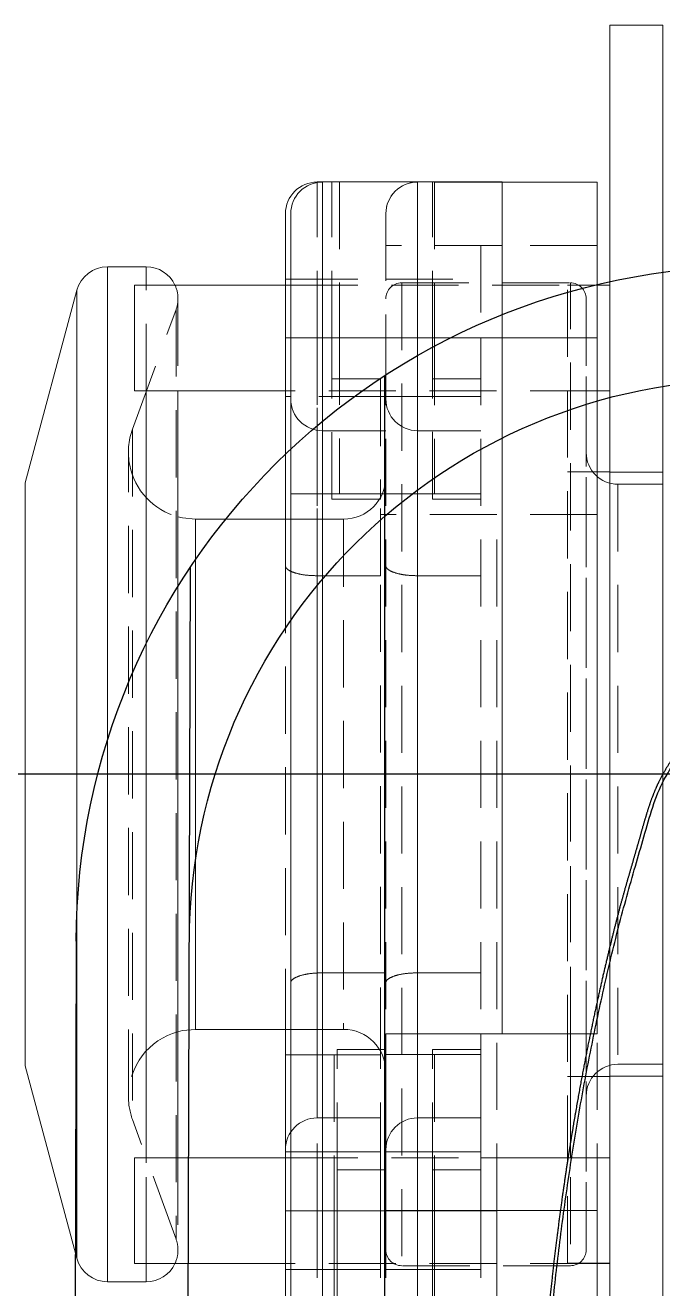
# Model space of a CAD drawing. Header units: millimetres. Extents: x 8981 to 59433, y 5244 to 14154.
# Drawn here: x 10540.7 to 10601.1, y 11639.2 to 11758.7 of the extents above; entities that cross this region are included whole.
import ezdxf

# ---------------------------------------------------------------- set-up
doc = ezdxf.new("R2010")
doc.units = ezdxf.units.MM
for name, pattern in [('CENTERX2', [101.6, 63.5, -12.7, 12.7, -12.7]), ('DASHED', [19.05, 12.7, -6.35]), ('HIDDEN', [9.525, 6.35, -3.175])]:
    doc.linetypes.add(name, pattern=pattern)
doc.layers.add('1实线层', color=7, linetype='Continuous', lineweight=30)
for name, color, linetype in [('2虚线层', 6, 'DASHED'), ('3中心线层', 1, 'CENTERX2'), ('6细线层', 4, 'Continuous')]:
    doc.layers.add(name, color=color, linetype=linetype)

# ---------------------------------------------------------------- blocks, each defined once
blk = doc.blocks.new('BD-10-630')
at = {"color": 7, "linetype": 'Continuous', "lineweight": 15}
for p, q in [((-45.78, 68.44), (-27.57, 73.32)), ((27.57, 73.32), (45.78, 68.44)), ((-48, 61.87), (-48, 65.54)), ((48, 65.54), (48, 61.87)), ((-46.27, 48.2), (-46.27, 63)), ((-41.27, 63), (-46.27, 63)), ((-36.27, 63), (-41.27, 63)), ((-36.27, 63), (-36.27, 48.2)), ((36.27, 48.2), (36.27, 63)), ((41.27, 63), (36.27, 63)), ((46.27, 63), (41.27, 63)), ((46.27, 63), (46.27, 48.2)), ((36.27, 58.87), (-36.27, 58.87)), ((-24.13, 48.2), (-24.13, 57.21)), ((24.13, 57.21), (24.13, 48.2)), ((-53.03, 48.7), (-46.27, 48.7)), ((-41.28, 48.2), (-53.03, 48.2)), ((-41.28, 48.2), (-41.28, 45.2)), ((41.28, 48.2), (-41.28, 48.2)), ((-36.27, 48.7), (-26.53, 48.7)), ((-26.53, 48.2), (-26.53, 48.7)), ((-24.13, 48.7), (-26.53, 48.7)), ((36.27, 48.7), (24.13, 48.7)), ((41.28, 48.2), (41.28, 45.2)), ((53.02, 48.2), (41.28, 48.2)), ((53.02, 48.7), (46.27, 48.7)), ((56.03, 45.7), (56.03, 45.2)), ((-41.28, 45.2), (41.28, 45.2)), ((-41.28, 43.8), (-41.28, 45.2)), ((41.28, 28.2), (41.28, 45.2)), ((41.28, 45.2), (56.03, 45.2)), ((56.03, 28.2), (56.03, 45.2)), ((-41.28, 44.1), (-56.03, 44.1)), ((-56.03, 43.8), (-41.28, 43.8)), ((-41.28, 43.8), (-37.4, 43.8)), ((-37.4, 39.2), (-37.4, 43.8)), ((-41.28, 28.7), (-41.28, 39.7)), ((-41.28, 39.7), (-37.4, 39.7)), ((-37.4, 39.2), (-41.28, 39.2)), ((-37.4, 39.2), (-24.56, 39.2)), ((-24.56, 28.2), (-24.56, 39.2)), ((41.27, 36.2), (56.02, 36.2)), ((56.03, 36.2), (56.03, 34.8)), ((-56.03, 34.8), (-41.28, 34.8)), ((-41.28, 34.8), (-37.4, 34.8)), ((-37.4, 30.2), (-37.4, 34.8)), ((-37.4, 34.6), (-56.02, 34.6)), ((-41.27, 19.2), (-41.27, 30.2)), ((-41.27, 30.2), (-37.4, 30.2)), ((-37.4, 30.2), (-24.56, 30.2)), ((-36.27, 30.2), (-36.27, 18)), ((-24.56, 19.2), (-24.56, 30.2)), ((-56.03, 28.7), (-41.28, 28.7)), ((-24.56, 28.2), (41.28, 28.2)), ((41.28, 28.2), (56.03, 28.2)), ((56.02, 19.2), (56.02, 28.2)), ((-56.02, 19.2), (-41.27, 19.2)), ((-46.27, 18), (-46.27, 19.2)), ((-24.56, 19.2), (41.27, 19.2)), ((36.27, 18), (36.27, 19.2)), ((41.27, 19.2), (56.02, 19.2)), ((46.27, 19.2), (46.27, 18))]:
    blk.add_line(p, q, dxfattribs=at)
at = {"color": 8, "linetype": 'Continuous', "lineweight": 15}
for p, q in [((-27.57, 73.32), (27.57, 73.32)), ((-45.78, 68.44), (45.78, 68.44)), ((-48, 65.54), (48, 65.54)), ((-48, 61.87), (-46.27, 61.87)), ((-36.27, 61.87), (36.27, 61.87)), ((46.27, 61.87), (48, 61.87)), ((-24.13, 57.21), (24.13, 57.21)), ((55.98, 45.7), (56.03, 45.7)), ((-56.03, 45.2), (-41.28, 45.2)), ((-56.03, 36.2), (-41.28, 36.2)), ((-41.28, 36.2), (-24.56, 36.2)), ((41.27, 19.2), (41.27, 28.2)), ((-36.27, 21.74), (-24.56, 21.74))]:
    blk.add_line(p, q, dxfattribs=at)
at = {"color": 7, "linetype": 'HIDDEN', "lineweight": 0}
for p, q in [((0, 73.32), (-27.57, 73.32)), ((0, 68.44), (-45.78, 68.44)), ((0, 65.54), (-48, 65.54)), ((-30.48, 63.56), (30.48, 63.56)), ((-43.97, 59.05), (-32.65, 63.18)), ((32.64, 63.18), (-32.64, 63.18)), ((32.65, 63.18), (43.97, 59.05)), ((0, 61.87), (-48, 61.87)), ((-46.27, 61.87), (-36.27, 61.87)), ((36.27, 61.87), (46.27, 61.87)), ((-36.27, 58.87), (-45, 58.87)), ((43.96, 59.05), (-43.96, 59.05)), ((45, 58.87), (36.27, 58.87)), ((0, 57.21), (-24.13, 57.21)), ((-46.83, 48.2), (-46.83, 48.7)), ((-46.83, 43.8), (-46.83, 48.2)), ((-46.27, 48.7), (-41.28, 48.7)), ((-46.27, 19.2), (-46.27, 48.2)), ((-41.28, 44.1), (-41.28, 48.7)), ((-41.28, 48.7), (-36.27, 48.7)), ((-41.28, 48.7), (-41.28, 45.7)), ((-41.28, 48.2), (-41.28, 45.2)), ((-36.27, 48.2), (-36.27, 30.2)), ((-35.72, 48.7), (-35.72, 48.2)), ((-35.72, 48.2), (-35.72, 43.8)), ((-26.53, 44.1), (-26.53, 48.2)), ((19.71, 48.7), (-24.13, 48.7)), ((-24.13, 43.2), (-24.13, 48.2)), ((24.13, 48.7), (19.71, 48.7)), ((24.13, 48.2), (24.13, 43.2)), ((35.72, 48.2), (35.72, 48.7)), ((35.72, 39.2), (35.72, 48.2)), ((41.28, 48.7), (36.27, 48.7)), ((36.27, 19.2), (36.27, 48.2)), ((41.28, 48.7), (41.28, 45.7)), ((41.28, 48.7), (41.28, 45.7)), ((46.27, 48.7), (41.28, 48.7)), ((41.28, 43.6), (41.28, 48.2)), ((46.27, 48.2), (46.27, 19.2)), ((46.83, 48.7), (46.83, 48.2)), ((46.83, 48.2), (46.83, 39.2)), ((-41.28, 45.7), (-56.03, 45.7)), ((41.28, 45.7), (-41.28, 45.7)), ((-41.28, 39.7), (-41.28, 45.7)), ((18.78, 45.7), (-32.5, 45.7)), ((-32.5, 39.7), (-32.5, 45.7)), ((18.78, 39.7), (18.78, 45.7)), ((18.78, 45.7), (41.28, 45.7)), ((41.28, 44.3), (41.28, 45.7)), ((41.28, 45.7), (55.98, 45.7)), ((-41.28, 45.2), (-56.03, 45.2)), ((-41.28, 43.8), (-41.28, 45.2)), ((-18.78, 45.2), (-41.28, 45.2)), ((-18.78, 45.2), (32.5, 45.2)), ((-18.78, 39.2), (-18.78, 45.2)), ((26.02, 44.3), (26.02, 39.7)), ((26.02, 44.3), (41.28, 44.3)), ((26.53, 39.2), (26.53, 45.2)), ((32.5, 45.2), (32.5, 39.2)), ((37.4, 39.7), (37.4, 44.3)), ((41.28, 44.3), (56.03, 44.3)), ((-46.83, 39.7), (-46.83, 44.1)), ((-26.53, 44.1), (-41.28, 44.1)), ((-37.4, 43.8), (-26.03, 43.8)), ((-35.72, 44.1), (-35.72, 39.7)), ((-26.53, 39.7), (-26.53, 44.1)), ((-26.03, 43.8), (-26.03, 39.2)), ((24.09, 43.2), (-24.09, 43.2)), ((41.28, 43.6), (26.53, 43.6)), ((56.03, 43.6), (41.28, 43.6)), ((-41.28, 39.7), (-50.02, 39.7)), ((-37.4, 39.7), (-26.53, 39.7)), ((-26.53, 39.7), (18.78, 39.7)), ((18.78, 39.7), (26.02, 39.7)), ((24.56, 28.7), (24.56, 39.7)), ((37.4, 39.7), (26.02, 39.7)), ((-41.28, 39.2), (-53.03, 39.2)), ((-46.83, 34.8), (-46.83, 39.2)), ((-46.83, 34.6), (-46.83, 39.2)), ((-41.28, 39.2), (-41.28, 39.2)), ((-41.28, 39.2), (-41.28, 36.2)), ((-41.28, 39.2), (-41.28, 36.2)), ((-41.27, 34.6), (-41.27, 39.2)), ((-41.27, 39.2), (-41.27, 36.2)), ((-35.72, 39.2), (-35.72, 34.8)), ((-35.72, 39.2), (-35.72, 34.6)), ((-26.52, 34.6), (-26.52, 39.2)), ((41.27, 39.2), (-24.56, 39.2)), ((35.72, 30.2), (35.72, 39.2)), ((35.72, 34.8), (35.72, 39.2)), ((41.27, 39.2), (41.27, 36.2)), ((53.02, 39.2), (41.27, 39.2)), ((41.27, 34.6), (41.27, 39.2)), ((41.28, 28.2), (41.28, 39.2)), ((41.28, 39.2), (41.28, 36.2)), ((41.28, 39.2), (41.28, 36.2)), ((46.83, 39.2), (46.83, 30.2)), ((46.83, 39.2), (46.83, 34.8)), ((50.02, 28.2), (50.02, 39.2)), ((53.03, 39.2), (53.02, 39.2)), ((-46.48, 21.74), (-46.48, 37.7)), ((46.48, 37.7), (-46.47, 37.7)), ((46.48, 37.7), (46.48, 21.74)), ((-41.28, 36.2), (-56.03, 36.2)), ((-41.27, 36.2), (-56.02, 36.2)), ((-41.28, 34.8), (-41.28, 36.2)), ((-18.78, 36.2), (-41.28, 36.2)), ((41.28, 36.2), (-41.27, 36.2)), ((-41.27, 30.2), (-41.27, 36.2)), ((18.78, 36.2), (-32.5, 36.2)), ((-32.5, 30.2), (-32.5, 36.2)), ((-24.56, 36.2), (41.27, 36.2)), ((-18.78, 36.2), (32.49, 36.2)), ((-18.78, 30.2), (-18.78, 36.2)), ((18.78, 30.2), (18.78, 36.2)), ((18.78, 36.2), (41.28, 36.2)), ((26.52, 30.2), (26.52, 36.2)), ((32.5, 36.2), (32.5, 30.2)), ((41.27, 28.2), (41.27, 36.2)), ((41.28, 34.8), (41.28, 36.2)), ((41.28, 36.2), (56.03, 36.2)), ((56.02, 28.2), (56.02, 36.2)), ((-41.28, 34.8), (-41.28, 34.8)), ((-37.4, 34.8), (-26.03, 34.8)), ((-26.03, 34.8), (-26.03, 30.2)), ((26.03, 34.8), (26.03, 30.2)), ((26.03, 34.8), (41.28, 34.8)), ((37.4, 30.2), (37.4, 34.8)), ((41.28, 34.8), (56.03, 34.8)), ((-46.83, 30.2), (-46.83, 34.6)), ((-26.52, 34.6), (-37.4, 34.6)), ((-35.72, 34.6), (-35.72, 30.2)), ((-26.52, 30.2), (-26.52, 34.6)), ((41.27, 34.6), (26.52, 34.6)), ((56.02, 34.6), (41.27, 34.6)), ((-41.27, 30.2), (-50.02, 30.2)), ((41.27, 30.2), (-24.56, 30.2)), ((24.56, 19.2), (24.56, 30.2)), ((41.27, 19.2), (41.27, 30.2)), ((50.02, 30.2), (41.27, 30.2)), ((50.02, 19.2), (50.02, 30.2)), ((-41.28, 28.7), (24.56, 28.7)), ((0, 21.74), (-46.47, 21.74)), ((-46.25, 22), (46.25, 22)), ((-46.25, 18), (-46.25, 22)), ((-28.6, 18), (-28.6, 22)), ((-24.56, 21.74), (46.48, 21.74)), ((28.6, 22), (28.6, 18)), ((46.25, 22), (46.25, 18)), ((44.98, 20.24), (-44.98, 20.24)), ((-44.93, 20.24), (44.93, 20.24)), ((-41.27, 19.2), (-24.56, 19.2)), ((-28.57, 13), (-28.57, 18)), ((28.58, 18), (28.58, 13)), ((-27.43, 13), (-27.43, 17.24)), ((27.43, 17.24), (-27.42, 17.24)), ((27.43, 17.24), (27.43, 13))]:
    blk.add_line(p, q, dxfattribs=at)
at = {"color": 7, "linetype": 'Continuous', "lineweight": 15, "flags": 128}
for points in [[(-24.13, 57.21), (-24.25, 58.45), (-24.35, 58.87)], [(24.35, 58.87), (24.25, 58.45), (24.13, 57.21)]]:
    blk.add_lwpolyline(points, dxfattribs=at)
at = {"color": 7, "linetype": 'Continuous', "lineweight": 15}
blk.add_lwpolyline([(-70.85, 18), (-70.85, 13), (70.85, 13), (70.85, 18)], close=True, dxfattribs=at)
for centre, start, end in [((-45, 65.54), 105, 180), ((45, 65.54), 0, 75), ((-45, 61.87), 180, 244.8742), ((45, 61.87), 295.1258, 0), ((53.02, 45.7), 0, 90), ((53.02, 45.2), 0, 90)]:
    blk.add_arc(centre, 3, start, end, dxfattribs=at)
at = {"color": 7, "linetype": 'HIDDEN', "lineweight": 0}
for centre, radius, start, end in [((-30.48, 57.21), 6.35, 90, 110), ((-30.48, 57.21), 6.35, 15.2029, 90), ((30.48, 57.21), 6.35, 101.25, 164.7971), ((30.48, 57.21), 6.35, 70, 101.25), ((-45, 61.87), 3, 244.8742, 270), ((-45, 61.87), 3, 270, 290), ((45, 61.87), 3, 250, 270), ((45, 61.87), 3, 270, 295.1258), ((-35.5, 45.7), 3, 0, 90), ((35.5, 45.2), 3, 90, 180), ((-28.13, 43.2), 4, 270, 0), ((28.13, 43.2), 4, 180, 270), ((-44.98, 37.7), 1.5, 90, 180), ((-35.5, 36.2), 3, 0, 90), ((35.5, 36.2), 3, 90, 180), ((44.98, 37.7), 1.5, 0, 90), ((53.02, 36.2), 3, 0, 90), ((53.03, 36.2), 3, 0, 90), ((-44.98, 21.74), 1.5, 180, 270), ((44.98, 21.74), 1.5, 270, 0), ((-44.98, 21.74), 1.5, 270, 272), ((-30.43, 17.24), 3, 0, 90), ((30.43, 17.24), 3, 90, 180), ((44.98, 21.74), 1.5, 268, 270)]:
    blk.add_arc(centre, radius, start, end, dxfattribs=at)
for points, knots in [([(-18.78, 45.2), (-18.79, 45.53), (-18.81, 46.18), (-18.96, 47.05), (-19.19, 47.73), (-19.45, 48.12), (-19.63, 48.2), (-19.71, 48.2), (-19.71, 48.2)], [0, 0, 0, 0, 0.202517, 0.404883, 0.611479, 0.827263, 0.996939, 1, 1, 1, 1]), ([(18.78, 45.7), (18.79, 46.03), (18.81, 46.68), (18.96, 47.55), (19.19, 48.23), (19.45, 48.62), (19.63, 48.7), (19.71, 48.7), (19.71, 48.7)], [0, 0, 0, 0, 0.202517, 0.404883, 0.611479, 0.827263, 0.996939, 1, 1, 1, 1]), ([(26.53, 48.2), (26.53, 48.13), (26.53, 48), (26.53, 47.25), (26.53, 46.52), (26.53, 45.84), (26.53, 45.4), (26.53, 45.2)], [0, 0, 0, 0, 0.378805, 0.626571, 0.786329, 0.90329, 1, 1, 1, 1]), ([(-18.78, 36.2), (-18.79, 36.53), (-18.81, 37.18), (-18.96, 38.05), (-19.19, 38.73), (-19.45, 39.12), (-19.63, 39.2), (-19.71, 39.2), (-19.71, 39.2)], [0, 0, 0, 0, 0.202517, 0.404883, 0.611479, 0.827263, 0.996939, 1, 1, 1, 1]), ([(18.78, 36.2), (18.79, 36.53), (18.81, 37.18), (18.96, 38.05), (19.19, 38.73), (19.45, 39.12), (19.63, 39.2), (19.71, 39.2), (19.71, 39.2)], [0, 0, 0, 0, 0.202517, 0.404883, 0.611479, 0.827263, 0.996939, 1, 1, 1, 1]), ([(26.52, 39.2), (26.52, 39.13), (26.52, 39), (26.52, 38.25), (26.52, 37.52), (26.52, 36.84), (26.52, 36.4), (26.52, 36.2)], [0, 0, 0, 0, 0.378805, 0.626571, 0.786329, 0.90329, 1, 1, 1, 1])]:
    blk.add_open_spline(points, degree=3, knots=knots, dxfattribs=at)
at = {"layer": '3中心线层', "ltscale": 2}
blk.add_line((0, -20.34), (0, 288.72), dxfattribs=at)
blk = doc.blocks.new('G$CE91B29D6')
at = {"layer": '6细线层'}
for p, q in [((169.69, -251.52), (169.69, 249.22)), ((188.11, 231.01), (188.67, 48.25)), ((198.89, 195.71), (199.49, 0.24))]:
    blk.add_line(p, q, dxfattribs=at)
for centre, radius, start, end in [((134.79, 195.44), 64.1, 0.2348, 90.0635), ((134.82, 195.51), 53.36, 0.1759, 90.0879)]:
    blk.add_arc(centre, radius, start, end, dxfattribs=at)
for points in [[(142.55, 69.59), (144.75, 75.44), (146.86, 81.7), (148.72, 87.98), (150.34, 94.27), (151.7, 100.56), (152.82, 106.85), (153.7, 113.14), (154.36, 119.43), (154.8, 125.72), (155.04, 132.01), (155.08, 138.31), (154.95, 144.61), (154.65, 150.89), (154.19, 157.16), (153.58, 163.39), (152.82, 169.59), (151.92, 175.74), (150.88, 181.83), (149.69, 187.85), (148.37, 193.77), (146.89, 199.57), (146.08, 202.44), (145.27, 205.23), (144.44, 208.05), (143.4, 210.7), (140.11, 215.4)], [(140.37, 215.75), (140.42, 215.7), (140.49, 215.61), (140.56, 215.53), (140.62, 215.44), (140.69, 215.36), (140.76, 215.27), (140.83, 215.19), (140.89, 215.11), (140.95, 215.03), (141.02, 214.95), (141.08, 214.87), (141.14, 214.79), (141.2, 214.71), (141.26, 214.63), (141.32, 214.56), (141.38, 214.48), (141.43, 214.41), (141.49, 214.33), (141.54, 214.26), (141.6, 214.19), (141.65, 214.12), (141.71, 214.05), (141.76, 213.98), (141.81, 213.91), (141.86, 213.84), (141.91, 213.77), (141.96, 213.7), (142.01, 213.63), (142.06, 213.56), (142.11, 213.49), (142.16, 213.43), (142.2, 213.36), (142.25, 213.29), (142.3, 213.23), (142.34, 213.16), (142.39, 213.1), (142.43, 213.03), (142.47, 212.97), (142.52, 212.9), (142.56, 212.84), (142.64, 212.72), (142.72, 212.59), (142.8, 212.47), (142.88, 212.35), (142.95, 212.24), (143.02, 212.12), (143.09, 212.01), (143.14, 211.92), (143.2, 211.82), (143.26, 211.72), (143.32, 211.61), (143.38, 211.51), (143.44, 211.39), (143.5, 211.28), (143.57, 211.16), (143.63, 211.03), (143.7, 210.9), (143.77, 210.77), (143.8, 210.7), (143.83, 210.63), (143.87, 210.56), (143.9, 210.48), (143.94, 210.41), (143.97, 210.34), (144, 210.26), (144.04, 210.18), (144.07, 210.1), (144.11, 210.02), (144.14, 209.93), (144.18, 209.85), (144.21, 209.76), (144.25, 209.67), (144.29, 209.58), (144.32, 209.48), (144.36, 209.39), (144.4, 209.29), (144.44, 209.19), (144.47, 209.09), (144.51, 208.99), (144.55, 208.88), (144.58, 208.78), (144.62, 208.67), (144.65, 208.57), (144.69, 208.46), (144.73, 208.36), (144.76, 208.25), (144.8, 208.14), (144.83, 208.03), (144.86, 207.92), (144.9, 207.81), (144.93, 207.7), (144.97, 207.59), (145, 207.48), (145.03, 207.37), (145.07, 207.25), (145.1, 207.14), (145.13, 207.03), (145.17, 206.91), (145.2, 206.8), (145.23, 206.68), (145.27, 206.57), (145.3, 206.45), (145.33, 206.33), (145.37, 206.21), (145.4, 206.1), (145.43, 205.98), (145.47, 205.86), (145.5, 205.74), (145.53, 205.62), (145.57, 205.5), (145.6, 205.38), (145.64, 205.26), (145.67, 205.14), (145.71, 205.01), (145.74, 204.89), (145.78, 204.77), (145.81, 204.65), (145.85, 204.52), (145.88, 204.4), (145.92, 204.27), (145.95, 204.15), (145.99, 204.02), (146.03, 203.9), (146.06, 203.77), (146.1, 203.64), (146.14, 203.52), (146.18, 203.39), (146.21, 203.26), (146.25, 203.13), (146.29, 203), (146.32, 202.88), (146.36, 202.75), (146.4, 202.62), (146.44, 202.49), (146.48, 202.36), (146.51, 202.22), (146.55, 202.09), (146.59, 201.96), (146.63, 201.83), (146.67, 201.69), (146.71, 201.56), (146.74, 201.43), (146.78, 201.29), (146.82, 201.16), (146.86, 201.02), (146.9, 200.89), (146.94, 200.75), (146.98, 200.61), (147.02, 200.47), (147.05, 200.33), (147.09, 200.2), (147.13, 200.06), (147.17, 199.91), (147.21, 199.77), (147.25, 199.63), (147.29, 199.49), (147.33, 199.35), (147.37, 199.2), (147.41, 199.06), (147.45, 198.91), (147.48, 198.76), (147.52, 198.62), (147.56, 198.47), (147.6, 198.32), (147.64, 198.17), (147.68, 198.02), (147.72, 197.86), (147.76, 197.71), (147.8, 197.56), (147.84, 197.4), (147.88, 197.25), (147.92, 197.09), (147.96, 196.93), (148, 196.78), (148.04, 196.62), (148.08, 196.46), (148.12, 196.29), (148.16, 196.13), (148.2, 195.97), (148.24, 195.8), (148.28, 195.64), (148.32, 195.47), (148.36, 195.3), (148.41, 195.13), (148.45, 194.96), (148.49, 194.79), (148.53, 194.61), (148.57, 194.43), (148.62, 194.25), (148.66, 194.06), (148.71, 193.87), (148.75, 193.68), (148.8, 193.48), (148.85, 193.28), (148.89, 193.08), (148.94, 192.87), (148.99, 192.66), (149.04, 192.45), (149.09, 192.24), (149.14, 192.03), (149.19, 191.81), (149.24, 191.59), (149.28, 191.38), (149.33, 191.16), (149.38, 190.94), (149.43, 190.72), (149.48, 190.49), (149.53, 190.27), (149.58, 190.04), (149.63, 189.82), (149.68, 189.59), (149.73, 189.36), (149.78, 189.13), (149.83, 188.89), (149.88, 188.66), (149.93, 188.42), (149.98, 188.19), (150.03, 187.95), (150.08, 187.71), (150.13, 187.47), (150.18, 187.22), (150.23, 186.98), (150.28, 186.73), (150.33, 186.49), (150.38, 186.24), (150.44, 185.99), (150.49, 185.73), (150.54, 185.48), (150.59, 185.22), (150.64, 184.96), (150.69, 184.7), (150.74, 184.44), (150.79, 184.18), (150.84, 183.91), (150.89, 183.65), (150.94, 183.38), (150.99, 183.11), (151.05, 182.84), (151.1, 182.56), (151.15, 182.29), (151.2, 182.01), (151.25, 181.73), (151.3, 181.45), (151.35, 181.16), (151.4, 180.88), (151.46, 180.59), (151.51, 180.29), (151.56, 179.99), (151.61, 179.69), (151.67, 179.38), (151.72, 179.07), (151.77, 178.75), (151.83, 178.43), (151.88, 178.1), (151.94, 177.77), (152, 177.43), (152.05, 177.09), (152.11, 176.74), (152.16, 176.39), (152.22, 176.03), (152.28, 175.67), (152.34, 175.3), (152.39, 174.93), (152.45, 174.55), (152.51, 174.17), (152.57, 173.79), (152.63, 173.4), (152.68, 173), (152.74, 172.6), (152.8, 172.19), (152.86, 171.77), (152.92, 171.35), (152.98, 170.92), (153.04, 170.48), (153.1, 170.04), (153.16, 169.59), (153.22, 169.13), (153.28, 168.66), (153.34, 168.19), (153.4, 167.71), (153.46, 167.23), (153.53, 166.73), (153.59, 166.24), (153.65, 165.73), (153.71, 165.22), (153.76, 164.71), (153.82, 164.18), (153.88, 163.66), (153.94, 163.12), (154, 162.58), (154.05, 162.04), (154.11, 161.49), (154.17, 160.93), (154.22, 160.37), (154.28, 159.81), (154.33, 159.23), (154.38, 158.65), (154.44, 158.07), (154.49, 157.48), (154.54, 156.89), (154.59, 156.29), (154.63, 155.68), (154.68, 155.07), (154.73, 154.45), (154.77, 153.83), (154.82, 153.2), (154.86, 152.56), (154.9, 151.92), (154.94, 151.27), (154.98, 150.62), (155.02, 149.96), (155.05, 149.29), (155.09, 148.62), (155.12, 147.94), (155.15, 147.25), (155.18, 146.56), (155.21, 145.86), (155.23, 145.15), (155.26, 144.44), (155.28, 143.71), (155.3, 142.98), (155.32, 142.25), (155.33, 141.5), (155.34, 140.75), (155.36, 139.98), (155.36, 139.21), (155.37, 138.42), (155.37, 137.63), (155.37, 136.82), (155.37, 136.01), (155.36, 135.18), (155.35, 134.34), (155.34, 133.49), (155.32, 132.63), (155.3, 131.75), (155.28, 130.86), (155.25, 129.97), (155.22, 129.06), (155.18, 128.14), (155.13, 127.21), (155.09, 126.27), (155.03, 125.32), (154.97, 124.36), (154.91, 123.39)], [(142.55, 35.41), (144.75, 38.8), (146.86, 42.57), (148.72, 46.47), (150.34, 50.49), (151.7, 54.6), (152.82, 58.78), (153.7, 63.01), (154.36, 67.29), (154.8, 71.63), (155.04, 76.19), (155.08, 80.99), (154.95, 86.01), (154.65, 91.25), (154.19, 96.71), (153.58, 102.4), (152.82, 108.31), (151.92, 114.45), (150.88, 120.84), (149.69, 127.48), (148.37, 134.4), (146.89, 141.6), (145.27, 149.11), (144.44, 153.05), (143.4, 157), (141.9, 161.02), (140.11, 165.05)], [(140.46, 164.8), (143.75, 156.68), (145.82, 147.82), (147.66, 139.27), (149.27, 131.17), (150.7, 123.49), (151.92, 116.19), (152.97, 109.25), (153.83, 102.63), (154.51, 96.3), (154.99, 90.41), (155.27, 85.09), (155.37, 80.26), (155.31, 75.48), (155, 70.3), (154.41, 65.16), (153.44, 59.82), (151.96, 54.08), (149.73, 47.74), (146.52, 40.98), (142.33, 34.28)]]:
    blk.add_spline(points, degree=3, dxfattribs=at)

msp = doc.modelspace()

# ---------------------------------------------------------------- block references
at = {"layer": '1实线层', "rotation": 90}
msp.add_blockref('BD-10-630', (10614.067, 11687.838), dxfattribs=at)
at = {"layer": '2虚线层', "ltscale": 2, "xscale": -1}
msp.add_blockref('G$CE91B29D6', (10744.454, 11476.344), dxfattribs=at)

doc.saveas('drawing.dxf')
